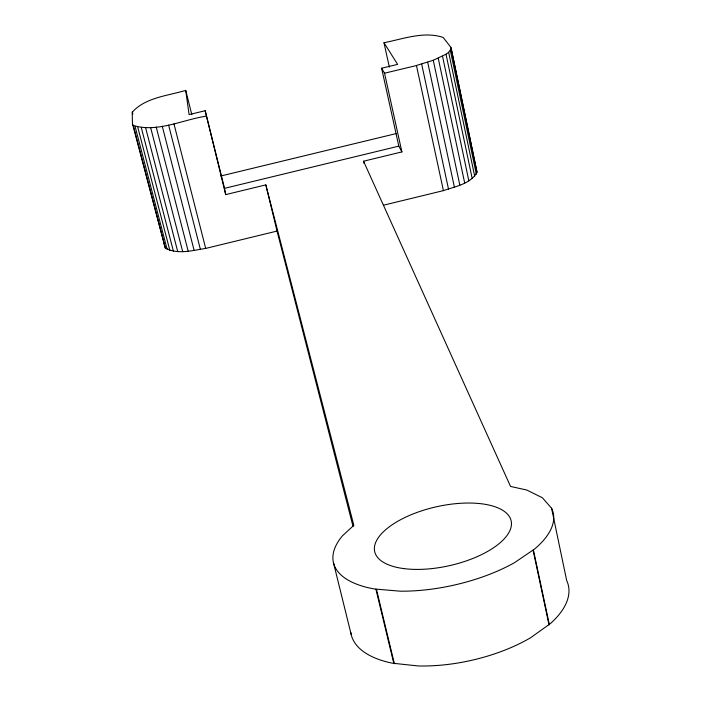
<?xml version="1.0" encoding="UTF-8"?>
<svg xmlns="http://www.w3.org/2000/svg" width="701" height="701" viewBox="0 0 701 701"><rect width="100%" height="100%" fill="white"/><g stroke="black" fill="none" stroke-linecap="round" stroke-linejoin="round"><path stroke-width="1.05" d="M383.5 205.2L443.418 190.637C455.045 186.51 470.713 184.039 477.013 172.262L451.006 47.712M350.78 632.372A111.336 51.751 -12.7 0 0 392.402 663.19L418.033 665.95A111.336 51.751 -12.7 0 0 530.639 637.726L549.286 624.381L533.382 549.856L534.469 549.12A112.668 48.623 -12.7 0 0 551.573 508.234L542.372 497.754L526.775 490.034L510.547 486.45L363.539 161.212L401.901 151.915L384.534 73.211L381.616 68.234L397.607 64.378L383.99 42.735C403.066 38.976 424.017 30.984 443.163 37.451L450.971 47.458L477.013 172.262M353.059 526.53L277.044 231.076L205.691 248.417C192.696 250.371 177.414 254.962 165.296 247.979L133.304 125.426L132.471 124.147L132.2 112.265C145.195 97.518 167.723 95.8 185.721 90.403L189.086 114.605L205.174 110.723L225.687 194.615L265.819 184.889L353.83 525.338L342.465 535.792A112.668 48.623 -12.7 0 0 374.518 588.989L400.315 591.188A112.668 48.623 -12.7 0 0 514.368 562.754L533.382 549.856M384.534 73.211L415.325 65.824L433.271 60.268L446.02 54.222L448.649 52.312L451.146 48.895M549.286 624.381L550.355 623.618A111.336 51.751 -12.7 0 0 566.688 580.551L551.573 508.234M206.12 116.2C182.628 119.687 157.19 132.866 133.304 125.426M220.789 176.012L396.118 133.593M225.687 194.615L224.53 188.341L398.816 146.132L401.901 151.915M132.62 124.375L165.296 247.979M145.615 127.748L177.695 251.484M141.304 127.626L173.392 251.098M137.764 127.188L169.844 250.371M132.331 111.985L132.883 114.097M135.083 126.452L167.127 249.328M156.209 127.021L188.192 251.186M150.627 127.538L182.663 251.51M168.617 125.076L200.416 249.503M162.255 126.198L194.151 250.52M173.979 123.937L205.691 248.417M185.721 90.403L191.837 114.692M205.174 110.723L224.53 188.341M333.404 562.474L351.157 634.405M265.819 184.889L277.044 231.076M376.498 589.497L394.383 663.759M375.902 589.112L393.787 663.339M363.539 161.212L364.012 163.315M381.616 68.234L398.816 146.132M383.99 42.735L389.344 67.121M416.455 65.517L443.418 190.637M533.137 550.451L549.058 625.012M427.706 62.24L454.414 187.255M421.678 64.106L448.526 189.2M438.248 58.253L464.684 182.979M433.271 60.268L459.838 185.169M448.649 52.312L474.708 176.301M446.02 54.222L472.194 178.492M442.533 56.22L468.829 180.735M450.366 50.525L476.321 174.207M164.314 243.405L164.542 246.656M403.837 568.599A69.934 30.152 -12.7 0 0 511.231 526.363A69.934 30.152 -12.7 0 0 413.704 513.702A69.934 30.152 -12.7 0 0 403.837 568.599"/></g></svg>
